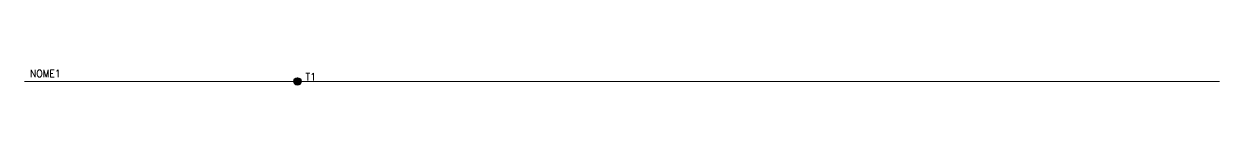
# Model space of a CAD drawing. Header units: millimetres. Extents: x -28 to 296, y -9 to -4.
import ezdxf
from ezdxf.enums import TextEntityAlignment as Align

# ---------------------------------------------------------------- set-up
doc = ezdxf.new("R2010")
doc.units = ezdxf.units.MM
doc.header["$LTSCALE"] = 10
doc.styles.add('ROMANS', font='romans.shx')

msp = doc.modelspace()

# ---------------------------------------------------------------- hatches: boundary and pattern name
h = msp.add_hatch(color=256)
h.paths.add_polyline_path([(46.91, -7.55, 1), (44.91, -7.55)])
h.paths.add_polyline_path([(44.91, -7.55, 1), (46.91, -7.55)])

# ---------------------------------------------------------------- linework, layer by layer
at = {"color": 7}
msp.add_line((45.91, -6.65), (45.91, -6.55), dxfattribs=at)
at = {"color": 5, "const_width": 0.3}
msp.add_lwpolyline([(295.91, -7.55), (-28.09, -7.55)], dxfattribs=at)
msp.add_circle((45.91, -7.55), 1)
msp.add_point((45.91, -6.65))

# ---------------------------------------------------------------- texts
at = {"color": 7, "style": 'ROMANS', "width": 0.9}
msp.add_attdef('NOME1', (-26.56, -6.41), '', height=2, dxfattribs=at)
at = {"color": 7, "style": 'ROMANS', "width": 0.9, "flags": 1}
msp.add_attdef('T1', text='', height=2, dxfattribs=at).set_placement((49.54, -7.29), align=Align.CENTER)

doc.saveas('drawing.dxf')
